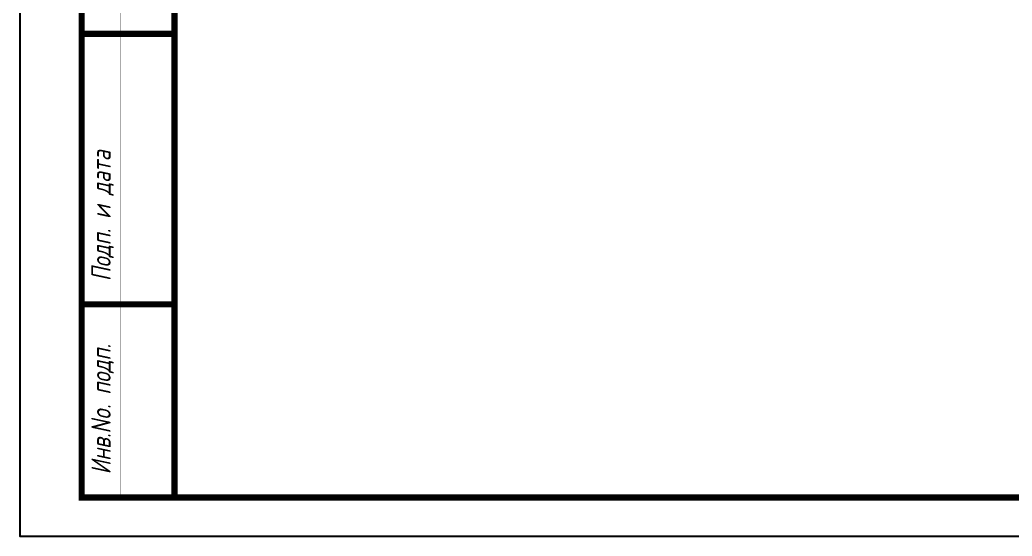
# Paper-space layout '14. УППВ' of a CAD drawing. Header units: millimetres. Extents: x 0 to 2670, y -76 to 297.
# Drawn here: x 0 to 128.3, y 0 to 66.8 of the extents above; entities that cross this region are included whole.
import ezdxf
from ezdxf.enums import TextEntityAlignment as Align

# ---------------------------------------------------------------- set-up
doc = ezdxf.new("R2010")
doc.units = ezdxf.units.MM
doc.layers.add('102 Рамка', color=252, linetype='Continuous')
doc.styles.add('ISOCPEUR', font='isocpeui.ttf', dxfattribs={"height": 2.5})
doc.styles.get("Standard").update_dxf_attribs({"font": 'arial.ttf'})

# ---------------------------------------------------------------- blocks, each defined once
blk = doc.blocks.new('*U270')
at = {"layer": '102 Рамка', "color": 0}
blk.add_lwpolyline([(420, 297), (0, 297), (0, 0), (420, 0)], close=True, dxfattribs=at)
at = {"layer": '102 Рамка', "color": 0, "const_width": 0.8}
for points in [[(415, 5), (415, 292), (20, 292), (20, 5)], [(8, 5), (20, 5), (20, 90), (8, 90)]]:
    blk.add_lwpolyline(points, close=True, dxfattribs=at)
at = {"layer": '102 Рамка', "color": 0}
for points, const_width in [([(13, 90), (13, 5)], 0.05), ([(8, 65), (20, 65)], 0.8), ([(8, 30), (20, 30)], 0.8)]:
    blk.add_lwpolyline(points, dxfattribs=dict(at, const_width=const_width))
at = {"color": 7, "style": 'ISOCPEUR', "oblique": 10, "width": 0.8}
for tag, height, p in [('ИМЯ-ПРОЕКТА', 3.5, (353, 54.91)), ('НОМЕР-ЛИСТА', 2.5, (393.56, 25))]:
    blk.add_attdef(tag, text='', height=height, dxfattribs=at).set_placement(p, align=Align.MIDDLE_CENTER)
at = {"color": 7, "lineweight": 30, "oblique": 10, "width": 0.8, "flags": 104}
for tag, p in [('РАЗДЕЛ-ПРОЕКТА', (332.62, 27.39)), ('НАИМЕНОВАНИЕ-ЧЕРТЕЖА', (330, 12.5))]:
    blk.add_attdef(tag, text='', height=2.5, dxfattribs=at).set_placement(p, align=Align.MIDDLE_CENTER)
at = {"layer": '102 Рамка', "color": 7, "style": 'ISOCPEUR', "width": 0.8}
for s, p in [('Подп. и дата', (10.5, 33)), ('Инв.No. подп.', (10.5, 8))]:
    blk.add_text(s, height=2.5, rotation=90, dxfattribs=at).set_placement(p, align=Align.MIDDLE_LEFT)
blk.add_attdef('FORMATTEXT', text='', height=2.5, dxfattribs=at).set_placement((363.5, 3.75), align=Align.TOP_LEFT)

psp = doc.layouts.new('14. УППВ')

# ---------------------------------------------------------------- block references
at = {"color": 7, "lineweight": 30}
psp.add_blockref('*U270', (0, 0), dxfattribs=at)

doc.saveas('drawing.dxf')
